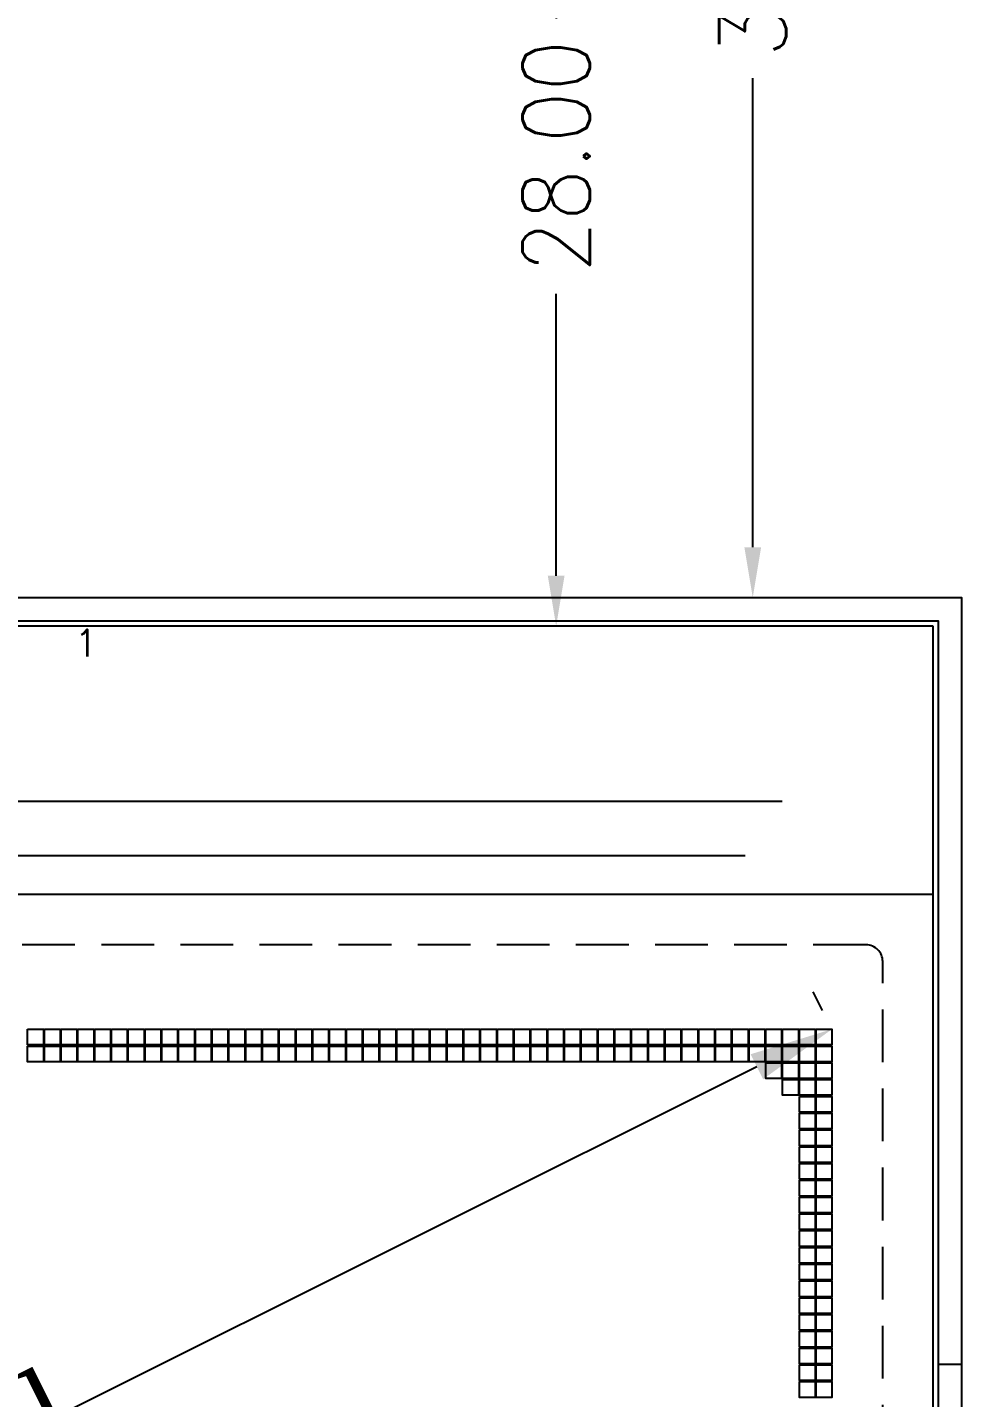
# Model space of a CAD drawing. Header units: millimetres. Extents: x 2413 to 2805, y 744 to 1021.
# Drawn here: x 2503.85 to 2531.69, y 928.58 to 969.41 of the extents above; entities that cross this region are included whole.
import ezdxf

# ---------------------------------------------------------------- set-up
doc = ezdxf.new("R2010")
doc.units = ezdxf.units.MM
doc.linetypes.add('DASHED2', pattern=[0.375, 0.25, -0.125])
for name, color, linetype in [('B', 1, 'Continuous'), ('D', 4, 'Continuous'), ('LED', 40, 'Continuous')]:
    doc.layers.add(name, color=color, linetype=linetype)
doc.styles.add('ROMANS', font='romans.shx', dxfattribs={"width": 0.9})
doc.styles.get("Standard").update_dxf_attribs({"font": 'times.ttf'})
doc.dimstyles.new('inch', dxfattribs={"dimtxt": 2.5, "dimasz": 2.5, "dimexe": 1.25, "dimexo": 0.625, "dimtad": 0, "dimdsep": 46, "dimtxsty": 'Standard', "dimcen": 2.5, "dimadec": 0, "dimazin": 0, "dimtp": 0.2, "dimtm": 0.2, "dimtfac": 1, "dimtmove": 0, "dimatfit": 3, "dimfxl": 1, "dimarcsym": 0})
doc.dimstyles.new('ISO-25-1', dxfattribs={"dimtxt": 2, "dimasz": 1.5, "dimexe": 0.4, "dimexo": 0.625, "dimgap": 0.5, "dimtad": 0, "dimzin": 1, "dimdsep": 46, "dimtxsty": 'ROMANS', "dimcen": 2.5, "dimclrd": 4, "dimclre": 4, "dimclrt": 4, "dimadec": 0, "dimazin": 0, "dimtfac": 1, "dimtmove": 0, "dimatfit": 3, "dimfxl": 1, "dimlwe": 0, "dimarcsym": 0})

# ---------------------------------------------------------------- blocks, each defined once
blk = doc.blocks.new('*D194')
at = {"layer": 'D', "color": 0, "lineweight": 0}
for p, q in [((2506.964, 991.571), (2525.864, 991.571)), ((2531.064, 952.421), (2525.064, 952.421))]:
    blk.add_line(p, q, dxfattribs=at)
at = {"layer": 'D', "color": 0, "lineweight": -2}
for p, q in [((2525.464, 990.071), (2525.464, 976.096)), ((2525.464, 953.921), (2525.464, 967.896))]:
    blk.add_line(p, q, dxfattribs=at)
at = {"layer": 'D', "color": 0}
for points in [[(2525.214, 990.071), (2525.714, 990.071), (2525.464, 991.571)], [(2525.214, 953.921), (2525.714, 953.921), (2525.464, 952.421)]]:
    blk.add_solid(points, dxfattribs=at)
at = {"layer": 'Defpoints', "color": 0}
for p in [(2506.339, 991.571), (2525.464, 991.571), (2531.689, 952.421)]:
    blk.add_point(p, dxfattribs=at)
at = {"layer": 'D', "color": 0, "insert": (2525.464, 971.996), "char_height": 2, "attachment_point": 5, "rotation": 90, "style": 'ROMANS'}
blk.add_mtext('39.15', dxfattribs=at)
blk = doc.blocks.new('*D213')
at = {"layer": 'D', "color": 0, "lineweight": 0}
for p, q in [((2518.981, 979.571), (2519.206, 979.571)), ((2518.981, 951.571), (2519.206, 951.571))]:
    blk.add_line(p, q, dxfattribs=at)
at = {"layer": 'D', "color": 0, "lineweight": -2}
for p, q in [((2519.606, 978.071), (2519.606, 969.671)), ((2519.606, 953.071), (2519.606, 961.471))]:
    blk.add_line(p, q, dxfattribs=at)
at = {"layer": 'D', "color": 0}
for points in [[(2519.356, 978.071), (2519.856, 978.071), (2519.606, 979.571)], [(2519.356, 953.071), (2519.856, 953.071), (2519.606, 951.571)]]:
    blk.add_solid(points, dxfattribs=at)
at = {"layer": 'Defpoints', "color": 0}
for p in [(2519.606, 979.571), (2519.606, 951.571), (2519.606, 951.571)]:
    blk.add_point(p, dxfattribs=at)
at = {"layer": 'D', "color": 0, "insert": (2519.606, 965.571), "char_height": 2, "attachment_point": 5, "rotation": 90, "style": 'ROMANS'}
blk.add_mtext('28.00', dxfattribs=at)
blk = doc.blocks.new('*D224')
at = {"layer": 'D', "color": 0, "lineweight": -2, "ltscale": 6.286513}
for p, q in [((2527.545, 940.115), (2527.265, 940.674)), ((2525.588, 938.439), (2505.144, 928.222)), ((2466.09, 908.704), (2486.534, 918.921)), ((2463.575, 908.145), (2463.295, 908.704))]:
    blk.add_line(p, q, dxfattribs=at)
at = {"layer": 'D', "color": 0, "ltscale": 6.286513}
for points in [[(2525.402, 938.811), (2525.774, 938.066), (2527.824, 939.556)], [(2465.904, 909.076), (2466.277, 908.331), (2463.854, 907.586)]]:
    blk.add_solid(points, dxfattribs=at)
at = {"layer": 'Defpoints', "color": 0, "ltscale": 6.286513}
for p in [(2527.824, 939.556), (2527.824, 939.556), (2463.854, 907.586)]:
    blk.add_point(p, dxfattribs=at)
at = {"layer": 'D', "color": 0, "ltscale": 6.286513, "insert": (2495.839, 923.571), "char_height": 2.5, "attachment_point": 5, "rotation": 26.5543}
blk.add_mtext('71.51 [2.816]', dxfattribs=at)

msp = doc.modelspace()

# ---------------------------------------------------------------- linework, layer by layer
at = {"ltscale": 6.286513}
for p, q in [((2530.839, 951.571), (2460.839, 951.571)), ((2530.839, 903.571), (2530.839, 951.571)), ((2530.839, 943.571), (2460.839, 943.571))]:
    msp.add_line(p, q, dxfattribs=at)
at = {"color": 6, "linetype": 'DASHED2', "ltscale": 6.286513}
for p, q in [((2528.839, 942.071), (2462.839, 942.071)), ((2529.339, 905.571), (2529.339, 941.571))]:
    msp.add_line(p, q, dxfattribs=at)
at = {"ltscale": 6.286513}
for points in [[(2503.854, 939.556), (2504.324, 939.556), (2504.324, 939.086), (2503.854, 939.086)], [(2504.354, 939.556), (2504.824, 939.556), (2504.824, 939.086), (2504.354, 939.086)], [(2504.854, 939.556), (2505.324, 939.556), (2505.324, 939.086), (2504.854, 939.086)], [(2505.354, 939.556), (2505.824, 939.556), (2505.824, 939.086), (2505.354, 939.086)], [(2505.854, 939.556), (2506.324, 939.556), (2506.324, 939.086), (2505.854, 939.086)], [(2506.354, 939.556), (2506.824, 939.556), (2506.824, 939.086), (2506.354, 939.086)], [(2506.854, 939.556), (2507.324, 939.556), (2507.324, 939.086), (2506.854, 939.086)], [(2507.354, 939.556), (2507.824, 939.556), (2507.824, 939.086), (2507.354, 939.086)], [(2507.854, 939.556), (2508.324, 939.556), (2508.324, 939.086), (2507.854, 939.086)], [(2508.354, 939.556), (2508.824, 939.556), (2508.824, 939.086), (2508.354, 939.086)], [(2508.854, 939.556), (2509.324, 939.556), (2509.324, 939.086), (2508.854, 939.086)], [(2509.354, 939.556), (2509.824, 939.556), (2509.824, 939.086), (2509.354, 939.086)], [(2509.854, 939.556), (2510.324, 939.556), (2510.324, 939.086), (2509.854, 939.086)], [(2510.354, 939.556), (2510.824, 939.556), (2510.824, 939.086), (2510.354, 939.086)], [(2510.854, 939.556), (2511.324, 939.556), (2511.324, 939.086), (2510.854, 939.086)], [(2511.354, 939.556), (2511.824, 939.556), (2511.824, 939.086), (2511.354, 939.086)], [(2511.854, 939.556), (2512.324, 939.556), (2512.324, 939.086), (2511.854, 939.086)], [(2512.354, 939.556), (2512.824, 939.556), (2512.824, 939.086), (2512.354, 939.086)], [(2512.854, 939.556), (2513.324, 939.556), (2513.324, 939.086), (2512.854, 939.086)], [(2513.354, 939.556), (2513.824, 939.556), (2513.824, 939.086), (2513.354, 939.086)], [(2513.854, 939.556), (2514.324, 939.556), (2514.324, 939.086), (2513.854, 939.086)], [(2514.354, 939.556), (2514.824, 939.556), (2514.824, 939.086), (2514.354, 939.086)], [(2514.854, 939.556), (2515.324, 939.556), (2515.324, 939.086), (2514.854, 939.086)], [(2515.354, 939.556), (2515.824, 939.556), (2515.824, 939.086), (2515.354, 939.086)], [(2515.854, 939.556), (2516.324, 939.556), (2516.324, 939.086), (2515.854, 939.086)], [(2516.354, 939.556), (2516.824, 939.556), (2516.824, 939.086), (2516.354, 939.086)], [(2516.854, 939.556), (2517.324, 939.556), (2517.324, 939.086), (2516.854, 939.086)], [(2517.354, 939.556), (2517.824, 939.556), (2517.824, 939.086), (2517.354, 939.086)], [(2517.854, 939.556), (2518.324, 939.556), (2518.324, 939.086), (2517.854, 939.086)], [(2518.354, 939.556), (2518.824, 939.556), (2518.824, 939.086), (2518.354, 939.086)], [(2518.854, 939.556), (2519.324, 939.556), (2519.324, 939.086), (2518.854, 939.086)], [(2519.354, 939.556), (2519.824, 939.556), (2519.824, 939.086), (2519.354, 939.086)], [(2519.854, 939.556), (2520.324, 939.556), (2520.324, 939.086), (2519.854, 939.086)], [(2520.354, 939.556), (2520.824, 939.556), (2520.824, 939.086), (2520.354, 939.086)], [(2520.854, 939.556), (2521.324, 939.556), (2521.324, 939.086), (2520.854, 939.086)], [(2521.354, 939.556), (2521.824, 939.556), (2521.824, 939.086), (2521.354, 939.086)], [(2521.854, 939.556), (2522.324, 939.556), (2522.324, 939.086), (2521.854, 939.086)], [(2522.354, 939.556), (2522.824, 939.556), (2522.824, 939.086), (2522.354, 939.086)], [(2522.854, 939.556), (2523.324, 939.556), (2523.324, 939.086), (2522.854, 939.086)], [(2523.354, 939.556), (2523.824, 939.556), (2523.824, 939.086), (2523.354, 939.086)], [(2523.854, 939.556), (2524.324, 939.556), (2524.324, 939.086), (2523.854, 939.086)], [(2524.354, 939.556), (2524.824, 939.556), (2524.824, 939.086), (2524.354, 939.086)], [(2524.854, 939.556), (2525.324, 939.556), (2525.324, 939.086), (2524.854, 939.086)], [(2525.354, 939.556), (2525.824, 939.556), (2525.824, 939.086), (2525.354, 939.086)], [(2525.854, 939.556), (2526.324, 939.556), (2526.324, 939.086), (2525.854, 939.086)], [(2526.354, 939.556), (2526.824, 939.556), (2526.824, 939.086), (2526.354, 939.086)], [(2526.854, 939.556), (2527.324, 939.556), (2527.324, 939.086), (2526.854, 939.086)], [(2527.354, 939.556), (2527.824, 939.556), (2527.824, 939.086), (2527.354, 939.086)], [(2503.854, 939.056), (2504.324, 939.056), (2504.324, 938.586), (2503.854, 938.586)], [(2504.354, 939.056), (2504.824, 939.056), (2504.824, 938.586), (2504.354, 938.586)], [(2504.854, 939.056), (2505.324, 939.056), (2505.324, 938.586), (2504.854, 938.586)], [(2505.354, 939.056), (2505.824, 939.056), (2505.824, 938.586), (2505.354, 938.586)], [(2505.854, 939.056), (2506.324, 939.056), (2506.324, 938.586), (2505.854, 938.586)], [(2506.354, 939.056), (2506.824, 939.056), (2506.824, 938.586), (2506.354, 938.586)], [(2506.854, 939.056), (2507.324, 939.056), (2507.324, 938.586), (2506.854, 938.586)], [(2507.354, 939.056), (2507.824, 939.056), (2507.824, 938.586), (2507.354, 938.586)], [(2507.854, 939.056), (2508.324, 939.056), (2508.324, 938.586), (2507.854, 938.586)], [(2508.354, 939.056), (2508.824, 939.056), (2508.824, 938.586), (2508.354, 938.586)], [(2508.854, 939.056), (2509.324, 939.056), (2509.324, 938.586), (2508.854, 938.586)], [(2509.354, 939.056), (2509.824, 939.056), (2509.824, 938.586), (2509.354, 938.586)], [(2509.854, 939.056), (2510.324, 939.056), (2510.324, 938.586), (2509.854, 938.586)], [(2510.354, 939.056), (2510.824, 939.056), (2510.824, 938.586), (2510.354, 938.586)], [(2510.854, 939.056), (2511.324, 939.056), (2511.324, 938.586), (2510.854, 938.586)], [(2511.354, 939.056), (2511.824, 939.056), (2511.824, 938.586), (2511.354, 938.586)], [(2511.854, 939.056), (2512.324, 939.056), (2512.324, 938.586), (2511.854, 938.586)], [(2512.354, 939.056), (2512.824, 939.056), (2512.824, 938.586), (2512.354, 938.586)], [(2512.854, 939.056), (2513.324, 939.056), (2513.324, 938.586), (2512.854, 938.586)], [(2513.354, 939.056), (2513.824, 939.056), (2513.824, 938.586), (2513.354, 938.586)], [(2513.854, 939.056), (2514.324, 939.056), (2514.324, 938.586), (2513.854, 938.586)], [(2514.354, 939.056), (2514.824, 939.056), (2514.824, 938.586), (2514.354, 938.586)], [(2514.854, 939.056), (2515.324, 939.056), (2515.324, 938.586), (2514.854, 938.586)], [(2515.354, 939.056), (2515.824, 939.056), (2515.824, 938.586), (2515.354, 938.586)], [(2515.854, 939.056), (2516.324, 939.056), (2516.324, 938.586), (2515.854, 938.586)], [(2516.354, 939.056), (2516.824, 939.056), (2516.824, 938.586), (2516.354, 938.586)], [(2516.854, 939.056), (2517.324, 939.056), (2517.324, 938.586), (2516.854, 938.586)], [(2517.354, 939.056), (2517.824, 939.056), (2517.824, 938.586), (2517.354, 938.586)], [(2517.854, 939.056), (2518.324, 939.056), (2518.324, 938.586), (2517.854, 938.586)], [(2518.354, 939.056), (2518.824, 939.056), (2518.824, 938.586), (2518.354, 938.586)], [(2518.854, 939.056), (2519.324, 939.056), (2519.324, 938.586), (2518.854, 938.586)], [(2519.354, 939.056), (2519.824, 939.056), (2519.824, 938.586), (2519.354, 938.586)], [(2519.854, 939.056), (2520.324, 939.056), (2520.324, 938.586), (2519.854, 938.586)], [(2520.354, 939.056), (2520.824, 939.056), (2520.824, 938.586), (2520.354, 938.586)], [(2520.854, 939.056), (2521.324, 939.056), (2521.324, 938.586), (2520.854, 938.586)], [(2521.354, 939.056), (2521.824, 939.056), (2521.824, 938.586), (2521.354, 938.586)], [(2521.854, 939.056), (2522.324, 939.056), (2522.324, 938.586), (2521.854, 938.586)], [(2522.354, 939.056), (2522.824, 939.056), (2522.824, 938.586), (2522.354, 938.586)], [(2522.854, 939.056), (2523.324, 939.056), (2523.324, 938.586), (2522.854, 938.586)], [(2523.354, 939.056), (2523.824, 939.056), (2523.824, 938.586), (2523.354, 938.586)], [(2523.854, 939.056), (2524.324, 939.056), (2524.324, 938.586), (2523.854, 938.586)], [(2524.354, 939.056), (2524.824, 939.056), (2524.824, 938.586), (2524.354, 938.586)], [(2524.854, 939.056), (2525.324, 939.056), (2525.324, 938.586), (2524.854, 938.586)], [(2525.354, 939.056), (2525.824, 939.056), (2525.824, 938.586), (2525.354, 938.586)], [(2525.854, 939.056), (2526.324, 939.056), (2526.324, 938.586), (2525.854, 938.586)], [(2526.354, 939.056), (2526.824, 939.056), (2526.824, 938.586), (2526.354, 938.586)], [(2526.854, 939.056), (2527.324, 939.056), (2527.324, 938.586), (2526.854, 938.586)], [(2527.354, 939.056), (2527.824, 939.056), (2527.824, 938.586), (2527.354, 938.586)], [(2525.854, 938.556), (2526.324, 938.556), (2526.324, 938.086), (2525.854, 938.086)], [(2526.354, 938.556), (2526.824, 938.556), (2526.824, 938.086), (2526.354, 938.086)], [(2526.854, 938.556), (2527.324, 938.556), (2527.324, 938.086), (2526.854, 938.086)], [(2527.354, 938.556), (2527.824, 938.556), (2527.824, 938.086), (2527.354, 938.086)], [(2526.354, 938.056), (2526.824, 938.056), (2526.824, 937.586), (2526.354, 937.586)], [(2526.854, 938.056), (2527.324, 938.056), (2527.324, 937.586), (2526.854, 937.586)], [(2527.354, 938.056), (2527.824, 938.056), (2527.824, 937.586), (2527.354, 937.586)], [(2526.854, 937.556), (2527.324, 937.556), (2527.324, 937.086), (2526.854, 937.086)], [(2527.354, 937.556), (2527.824, 937.556), (2527.824, 937.086), (2527.354, 937.086)], [(2526.854, 937.056), (2527.324, 937.056), (2527.324, 936.586), (2526.854, 936.586)], [(2527.354, 937.056), (2527.824, 937.056), (2527.824, 936.586), (2527.354, 936.586)], [(2526.854, 936.556), (2527.324, 936.556), (2527.324, 936.086), (2526.854, 936.086)], [(2527.354, 936.556), (2527.824, 936.556), (2527.824, 936.086), (2527.354, 936.086)], [(2526.854, 936.056), (2527.324, 936.056), (2527.324, 935.586), (2526.854, 935.586)], [(2527.354, 936.056), (2527.824, 936.056), (2527.824, 935.586), (2527.354, 935.586)], [(2526.854, 935.556), (2527.324, 935.556), (2527.324, 935.086), (2526.854, 935.086)], [(2527.354, 935.556), (2527.824, 935.556), (2527.824, 935.086), (2527.354, 935.086)], [(2526.854, 935.056), (2527.324, 935.056), (2527.324, 934.586), (2526.854, 934.586)], [(2527.354, 935.056), (2527.824, 935.056), (2527.824, 934.586), (2527.354, 934.586)], [(2526.854, 934.556), (2527.324, 934.556), (2527.324, 934.086), (2526.854, 934.086)], [(2527.354, 934.556), (2527.824, 934.556), (2527.824, 934.086), (2527.354, 934.086)], [(2526.854, 934.056), (2527.324, 934.056), (2527.324, 933.586), (2526.854, 933.586)], [(2527.354, 934.056), (2527.824, 934.056), (2527.824, 933.586), (2527.354, 933.586)], [(2526.854, 933.556), (2527.324, 933.556), (2527.324, 933.086), (2526.854, 933.086)], [(2527.354, 933.556), (2527.824, 933.556), (2527.824, 933.086), (2527.354, 933.086)], [(2526.854, 933.056), (2527.324, 933.056), (2527.324, 932.586), (2526.854, 932.586)], [(2527.354, 933.056), (2527.824, 933.056), (2527.824, 932.586), (2527.354, 932.586)], [(2526.854, 932.556), (2527.324, 932.556), (2527.324, 932.086), (2526.854, 932.086)], [(2527.354, 932.556), (2527.824, 932.556), (2527.824, 932.086), (2527.354, 932.086)], [(2526.854, 932.056), (2527.324, 932.056), (2527.324, 931.586), (2526.854, 931.586)], [(2527.354, 932.056), (2527.824, 932.056), (2527.824, 931.586), (2527.354, 931.586)], [(2526.854, 931.556), (2527.324, 931.556), (2527.324, 931.086), (2526.854, 931.086)], [(2527.354, 931.556), (2527.824, 931.556), (2527.824, 931.086), (2527.354, 931.086)], [(2526.854, 931.056), (2527.324, 931.056), (2527.324, 930.586), (2526.854, 930.586)], [(2527.354, 931.056), (2527.824, 931.056), (2527.824, 930.586), (2527.354, 930.586)], [(2526.854, 930.556), (2527.324, 930.556), (2527.324, 930.086), (2526.854, 930.086)], [(2527.354, 930.556), (2527.824, 930.556), (2527.824, 930.086), (2527.354, 930.086)], [(2526.854, 930.056), (2527.324, 930.056), (2527.324, 929.586), (2526.854, 929.586)], [(2527.354, 930.056), (2527.824, 930.056), (2527.824, 929.586), (2527.354, 929.586)], [(2526.854, 929.556), (2527.324, 929.556), (2527.324, 929.086), (2526.854, 929.086)], [(2527.354, 929.556), (2527.824, 929.556), (2527.824, 929.086), (2527.354, 929.086)], [(2526.854, 929.056), (2527.324, 929.056), (2527.324, 928.586), (2526.854, 928.586)], [(2527.354, 929.056), (2527.824, 929.056), (2527.824, 928.586), (2527.354, 928.586)]]:
    msp.add_lwpolyline(points, close=True, dxfattribs=at)
at = {"color": 6, "linetype": 'DASHED2', "ltscale": 6.286513}
msp.add_arc((2528.839, 941.571), 0.5, 0, 90, dxfattribs=at)
at = {"layer": 'B'}
for p, q in [((2526.34, 946.342), (2498.892, 946.342)), ((2525.236, 944.725), (2498.122, 944.725))]:
    msp.add_line(p, q, dxfattribs=at)
at = {"layer": 'LED', "ltscale": 6.286513}
msp.add_line((2530.989, 929.571), (2531.689, 929.571), dxfattribs=at)
for points in [[(2459.989, 952.421), (2531.689, 952.421), (2531.689, 902.721), (2459.989, 902.721)], [(2460.689, 951.721), (2530.989, 951.721), (2530.989, 903.421), (2460.689, 903.421)]]:
    msp.add_lwpolyline(points, close=True, dxfattribs=at)

# ---------------------------------------------------------------- texts
at = {"layer": 'D', "style": 'ROMANS'}
msp.add_text('1', height=0.801, dxfattribs=at).set_placement((2505.252, 950.664))

# ---------------------------------------------------------------- dimensions: what is measured, and where the dimension line sits
at = {"layer": 'D', "color": 0}
for base, p1, p2, picture, middle in [((2525.464, 991.571), (2531.689, 952.421), (2506.339, 991.571), '*D194', (2525.464, 971.996)), ((2519.606, 951.571), (2519.606, 979.571), (2519.606, 951.571), '*D213', (2519.606, 965.571))]:
    dim = msp.add_linear_dim(base=base, p1=p1, p2=p2, angle=90, dimstyle='ISO-25-1', override={"dimclrd": 0, "dimclre": 0, "dimclrt": 0, "dimfxl": 1.25}, dxfattribs=at)
    dim.commit()
    dim.dimension.update_dxf_attribs({"geometry": picture, "text_midpoint": middle})
at = {"layer": 'D', "ltscale": 6.286513}
dim = msp.add_aligned_dim(p1=(2463.854, 907.586), p2=(2527.824, 939.556), distance=0, dimstyle='inch', dxfattribs=at)
dim.commit()
dim.dimension.update_dxf_attribs({"geometry": '*D224', "text_midpoint": (2495.839, 923.571)})

doc.saveas('drawing.dxf')
